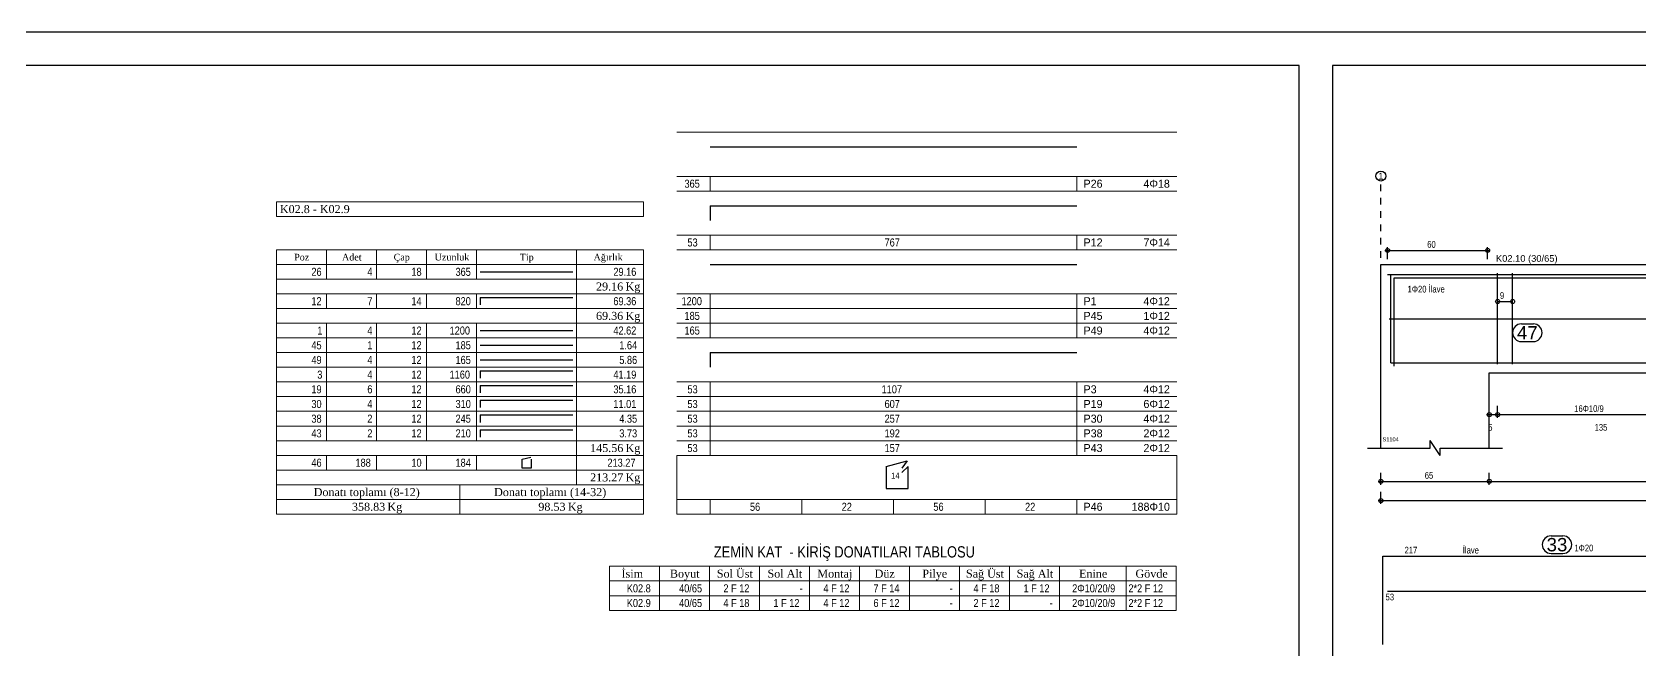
# Model space of a CAD drawing. Header units: metres. Extents: x 419734 to 420376, y 4564732 to 4565123.
# Drawn here: x 419938.95 to 419963.06, y 4564840.33 to 4564849.58 of the extents above; entities that cross this region are included whole.
import ezdxf

# ---------------------------------------------------------------- set-up
doc = ezdxf.new("R2010")
doc.units = ezdxf.units.M
doc.linetypes.add('TRATTO-PUNTO', pattern=[1, 0.5, -0.25, 0, -0.25])
for name, color, linetype in [('Standart', 7, 'Continuous'), ('SW_ASSI', 7, 'TRATTO-PUNTO'), ('SW_DIM', 33, 'Continuous'), ('SW_MAGRONE', 2, 'Continuous'), ('SW_REINFORCEMENT', 7, 'Continuous'), ('SW_TXT_TESTI', 1, 'Continuous')]:
    doc.layers.add(name, color=color, linetype=linetype)
doc.styles.add('arial_1_18', font='arial.ttf', dxfattribs={"height": 0.2})
doc.styles.add('SWS', font='ARIALN.TTF')
doc.styles.add('symbol_1_18', font='symbol.ttf', dxfattribs={"height": 0.2})
doc.styles.add('times new roman_1_18', font='times.ttf', dxfattribs={"height": 0.2})

msp = doc.modelspace()

# ---------------------------------------------------------------- linework, layer by layer
at = {"color": 0, "linetype": 'Continuous'}
msp.add_circle((419959.17652, 4564847.42419), 0.075, dxfattribs=at)
at = {"layer": 'Standart', "color": 2}
msp.add_lwpolyline([(420281.38267, 4564849.57907), (419805.78267, 4564849.57907), (419805.78267, 4564807.5324), (420281.38267, 4564807.5324)], dxfattribs=at)
for points in [[(419957.94864, 4564820.47574), (419957.94864, 4564849.07907), (419925.01086, 4564849.07907), (419925.01086, 4564820.47574)], [(419994.30449, 4564825.32433), (419994.30449, 4564849.07907), (419958.44864, 4564849.07907), (419958.44864, 4564825.32433)]]:
    msp.add_lwpolyline(points, close=True, dxfattribs=at)
at = {"layer": 'Standart', "color": 1, "linetype": 'Continuous', "lineweight": 5}
for points in [[(419948.61774, 4564848.0789), (419956.11774, 4564848.0789)], [(419948.61774, 4564847.4189), (419956.11774, 4564847.4189)], [(419949.11774, 4564847.4189), (419949.11774, 4564847.1989)], [(419954.61774, 4564847.4189), (419954.61774, 4564847.1989)], [(419948.61774, 4564847.1989), (419956.11774, 4564847.1989)], [(419942.61774, 4564847.0389), (419948.11774, 4564847.0389)], [(419942.61774, 4564846.8189), (419942.61774, 4564847.0389)], [(419948.11774, 4564846.8189), (419942.61774, 4564846.8189)], [(419948.11774, 4564847.0389), (419948.11774, 4564846.8189)], [(419948.61774, 4564846.5389), (419956.11774, 4564846.5389)], [(419949.11774, 4564846.5389), (419949.11774, 4564846.3189)], [(419954.61774, 4564846.5389), (419954.61774, 4564846.3189)], [(419942.61774, 4564846.3189), (419942.61774, 4564842.3589)], [(419942.61774, 4564846.3189), (419948.11774, 4564846.3189)], [(419942.61774, 4564846.0989), (419948.11774, 4564846.0989)], [(419943.36774, 4564846.3189), (419943.36774, 4564845.8789)], [(419944.11774, 4564846.3189), (419944.11774, 4564845.8789)], [(419944.86774, 4564846.3189), (419944.86774, 4564845.8789)], [(419945.61774, 4564846.3189), (419945.61774, 4564845.8789)], [(419947.11774, 4564846.3189), (419947.11774, 4564842.7989)], [(419948.11774, 4564846.3189), (419948.11774, 4564842.3589)], [(419948.61774, 4564846.3189), (419956.11774, 4564846.3189)], [(419942.61774, 4564845.8789), (419948.11774, 4564845.8789)], [(419942.61774, 4564845.6589), (419948.11774, 4564845.6589)], [(419943.36774, 4564845.6589), (419943.36774, 4564845.4389)], [(419944.11774, 4564845.6589), (419944.11774, 4564845.4389)], [(419944.86774, 4564845.6589), (419944.86774, 4564845.4389)], [(419945.61774, 4564845.6589), (419945.61774, 4564845.4389)], [(419948.61774, 4564845.6589), (419956.11774, 4564845.6589)], [(419949.11774, 4564845.6589), (419949.11774, 4564844.9989)], [(419954.61774, 4564845.6589), (419954.61774, 4564844.9989)], [(419942.61774, 4564845.4389), (419948.11774, 4564845.4389)], [(419948.61774, 4564845.4389), (419956.11774, 4564845.4389)], [(419942.61774, 4564845.2189), (419948.11774, 4564845.2189)], [(419943.36774, 4564845.2189), (419943.36774, 4564843.4589)], [(419944.11774, 4564845.2189), (419944.11774, 4564843.4589)], [(419944.86774, 4564845.2189), (419944.86774, 4564843.4589)], [(419945.61774, 4564845.2189), (419945.61774, 4564843.4589)], [(419948.61774, 4564845.2189), (419956.11774, 4564845.2189)], [(419942.61774, 4564844.9989), (419948.11774, 4564844.9989)], [(419948.61774, 4564844.9989), (419956.11774, 4564844.9989)], [(419942.61774, 4564844.7789), (419948.11774, 4564844.7789)], [(419942.61774, 4564844.5589), (419948.11774, 4564844.5589)], [(419942.61774, 4564844.3389), (419948.11774, 4564844.3389)], [(419948.61774, 4564844.3389), (419956.11774, 4564844.3389)], [(419949.11774, 4564844.3389), (419949.11774, 4564843.2389)], [(419954.61774, 4564844.3389), (419954.61774, 4564843.2389)], [(419942.61774, 4564844.1189), (419948.11774, 4564844.1189)], [(419948.61774, 4564844.1189), (419956.11774, 4564844.1189)], [(419942.61774, 4564843.8989), (419948.11774, 4564843.8989)], [(419942.61774, 4564843.6789), (419948.11774, 4564843.6789)], [(419948.61774, 4564843.8989), (419956.11774, 4564843.8989)], [(419948.61774, 4564843.6789), (419956.11774, 4564843.6789)], [(419942.61774, 4564843.4589), (419948.11774, 4564843.4589)], [(419948.61774, 4564843.4589), (419956.11774, 4564843.4589)], [(419942.61774, 4564843.2389), (419948.11774, 4564843.2389)], [(419943.36774, 4564843.2389), (419943.36774, 4564843.0189)], [(419944.11774, 4564843.2389), (419944.11774, 4564843.0189)], [(419944.86774, 4564843.2389), (419944.86774, 4564843.0189)], [(419945.61774, 4564843.2389), (419945.61774, 4564843.0189)], [(419948.61774, 4564843.2389), (419948.61774, 4564842.3589)], [(419948.61774, 4564843.2389), (419956.11774, 4564843.2389)], [(419956.11774, 4564843.2389), (419956.11774, 4564842.3589)], [(419942.61774, 4564843.0189), (419948.11774, 4564843.0189)], [(419942.61774, 4564842.7989), (419948.11774, 4564842.7989)], [(419945.36774, 4564842.7989), (419945.36774, 4564842.3589)], [(419942.61774, 4564842.5789), (419948.11774, 4564842.5789)], [(419948.61774, 4564842.5789), (419956.11774, 4564842.5789)], [(419949.11774, 4564842.5789), (419949.11774, 4564842.3589)], [(419950.49274, 4564842.5789), (419950.49274, 4564842.3589)], [(419951.86774, 4564842.5789), (419951.86774, 4564842.3589)], [(419953.24274, 4564842.5789), (419953.24274, 4564842.3589)], [(419954.61774, 4564842.5789), (419954.61774, 4564842.3589)], [(419942.61774, 4564842.3589), (419948.11774, 4564842.3589)], [(419948.61774, 4564842.3589), (419956.11774, 4564842.3589)], [(419947.6083, 4564841.57706), (419947.6083, 4564840.91706)], [(419947.6083, 4564841.57706), (419956.1083, 4564841.57706)], [(419948.3583, 4564841.57706), (419948.3583, 4564840.91706)], [(419949.1083, 4564841.57706), (419949.1083, 4564840.91706)], [(419949.8583, 4564841.57706), (419949.8583, 4564840.91706)], [(419950.6083, 4564841.57706), (419950.6083, 4564840.91706)], [(419951.3583, 4564841.57706), (419951.3583, 4564840.91706)], [(419952.1083, 4564841.57706), (419952.1083, 4564840.91706)], [(419952.8583, 4564841.57706), (419952.8583, 4564840.91706)], [(419953.6083, 4564841.57706), (419953.6083, 4564840.91706)], [(419954.3583, 4564841.57706), (419954.3583, 4564840.91706)], [(419955.3583, 4564841.57706), (419955.3583, 4564840.91706)], [(419956.1083, 4564841.57706), (419956.1083, 4564840.91706)], [(419947.6083, 4564841.35706), (419956.1083, 4564841.35706)], [(419947.6083, 4564841.13706), (419956.1083, 4564841.13706)], [(419947.6083, 4564840.91706), (419956.1083, 4564840.91706)]]:
    msp.add_lwpolyline(points, dxfattribs=at)
at = {"layer": 'SW_ASSI', "ltscale": 0.2}
msp.add_lwpolyline([(419959.17652, 4564843.59919), (419959.17652, 4564847.34919)], dxfattribs=at)
at = {"layer": 'SW_DIM', "ltscale": 0.5}
for points in [[(419959.27652, 4564846.17919), (419959.27652, 4564846.35919)], [(419960.77652, 4564846.17919), (419960.77652, 4564846.35919)], [(419959.23652, 4564846.30919), (419960.81652, 4564846.30919)], [(419960.92652, 4564845.54419), (419961.15152, 4564845.54419)], [(419960.80152, 4564843.79919), (419960.80152, 4564843.97919)], [(419960.92652, 4564843.79919), (419960.92652, 4564843.97919)], [(419960.76152, 4564843.84919), (419976.71652, 4564843.84919)], [(419959.91402, 4564843.34919), (419959.91402, 4564843.46169)], [(419960.06402, 4564843.23669), (419959.91402, 4564843.46169)], [(419958.97652, 4564843.34919), (419959.91402, 4564843.34919)], [(419960.06402, 4564843.23669), (419960.06402, 4564843.34919)], [(419960.06402, 4564843.34919), (419961.00152, 4564843.34919)], [(419959.17652, 4564842.79919), (419959.17652, 4564842.97919)], [(419960.80152, 4564842.79919), (419960.80152, 4564842.97919)], [(419959.13652, 4564842.84919), (419992.09152, 4564842.84919)], [(419959.13652, 4564842.56119), (419992.09152, 4564842.56119)], [(419959.17652, 4564842.51119), (419959.17652, 4564842.69119)]]:
    msp.add_lwpolyline(points, dxfattribs=at)
for centre in [(419959.27652, 4564846.30919), (419960.77652, 4564846.30919), (419960.92652, 4564845.54419), (419961.15152, 4564845.54419), (419960.80152, 4564843.84919), (419960.92652, 4564843.84919), (419959.17652, 4564842.84919), (419960.80152, 4564842.84919), (419959.17652, 4564842.56119)]:
    msp.add_circle(centre, 0.03, dxfattribs=at)
at = {"layer": 'SW_MAGRONE'}
for points in [[(419959.17652, 4564843.34919), (419959.17652, 4564846.09919)], [(419959.17652, 4564846.09919), (419992.05152, 4564846.09919)], [(419960.80152, 4564843.34919), (419960.80152, 4564844.47418)], [(419960.80152, 4564844.47418), (419976.67652, 4564844.47418)]]:
    msp.add_lwpolyline(points, dxfattribs=at)
at = {"layer": 'SW_REINFORCEMENT', "color": 7, "ltscale": 0.05, "flags": 128}
for points in [[(419949.11774, 4564847.8589), (419954.61774, 4564847.8589)], [(419949.11774, 4564846.9789), (419949.11774, 4564846.7589)], [(419949.11774, 4564846.9789), (419954.61774, 4564846.9789)], [(419949.11774, 4564846.0989), (419954.61774, 4564846.0989)], [(419945.67274, 4564845.9889), (419947.06274, 4564845.9889)], [(419959.27652, 4564845.94919), (419991.96402, 4564845.94919)], [(419959.32652, 4564844.62419), (419959.32652, 4564845.94919)], [(419959.37652, 4564845.89919), (419964.79527, 4564845.89919)], [(419959.37652, 4564844.57419), (419959.37652, 4564845.89919)], [(419960.92652, 4564844.60419), (419960.92652, 4564845.96919)], [(419961.15152, 4564844.60419), (419961.15152, 4564845.96919)], [(419945.67274, 4564845.6039), (419945.67274, 4564845.4939)], [(419945.67274, 4564845.6039), (419947.06274, 4564845.6039)], [(419959.30152, 4564845.28669), (419991.92652, 4564845.28669)], [(419945.67274, 4564845.1089), (419947.06274, 4564845.1089)], [(419945.67274, 4564844.8889), (419947.06274, 4564844.8889)], [(419945.67274, 4564844.6689), (419947.06274, 4564844.6689)], [(419949.11774, 4564844.7789), (419949.11774, 4564844.5589)], [(419949.11774, 4564844.7789), (419954.61774, 4564844.7789)], [(419945.67274, 4564844.5039), (419945.67274, 4564844.3939)], [(419945.67274, 4564844.5039), (419947.06274, 4564844.5039)], [(419959.32652, 4564844.62419), (419991.90152, 4564844.62419)], [(419945.67274, 4564844.2839), (419945.67274, 4564844.1739)], [(419945.67274, 4564844.2839), (419947.06274, 4564844.2839)], [(419945.67274, 4564844.0639), (419945.67274, 4564843.9539)], [(419945.67274, 4564844.0639), (419947.06274, 4564844.0639)], [(419945.67274, 4564843.8439), (419945.67274, 4564843.7339)], [(419945.67274, 4564843.8439), (419947.06274, 4564843.8439)], [(419945.67274, 4564843.6239), (419945.67274, 4564843.5139)], [(419945.67274, 4564843.6239), (419947.06274, 4564843.6239)], [(419946.29899, 4564843.1839), (419946.43305, 4564843.2114)], [(419946.29899, 4564843.0464), (419946.29899, 4564843.1839)], [(419946.43649, 4564843.0464), (419946.29899, 4564843.0464)], [(419946.43649, 4564843.1839), (419946.43649, 4564843.0464)], [(419951.75774, 4564843.0739), (419952.07124, 4564843.1564)], [(419951.75774, 4564843.0739), (419951.75774, 4564842.7439)], [(419952.08774, 4564843.0739), (419951.9944, 4564842.98056)], [(419952.07124, 4564843.1564), (419951.99553, 4564843.04827)], [(419952.08774, 4564842.7439), (419952.08774, 4564843.0739)], [(419951.75774, 4564842.7439), (419952.08774, 4564842.7439)], [(419959.20652, 4564841.72919), (419964.62527, 4564841.72919)], [(419959.20652, 4564840.40419), (419959.20652, 4564841.72919)], [(419959.27652, 4564841.20411), (419986.40985, 4564841.20411)]]:
    msp.add_lwpolyline(points, dxfattribs=at)
at = {"layer": 'SW_TXT_TESTI', "flags": 128}
for points in [[(419961.28352, 4564845.20821), (419961.46228, 4564845.20821)], [(419961.28352, 4564844.94421), (419961.46228, 4564844.94421)], [(419961.7278, 4564842.03319), (419961.90656, 4564842.03319)], [(419961.7278, 4564841.76919), (419961.90656, 4564841.76919)]]:
    msp.add_lwpolyline(points, dxfattribs=at)
at = {"layer": 'SW_TXT_TESTI'}
for centre, start, end in [((419961.28352, 4564845.07621), 90, 270), ((419961.46228, 4564845.07621), 270, 90), ((419961.7278, 4564841.90119), 90, 270), ((419961.90656, 4564841.90119), 270, 90)]:
    msp.add_arc(centre, 0.132, start, end, dxfattribs=at)

# ---------------------------------------------------------------- texts
at = {"color": 0, "linetype": 'Continuous', "style": 'arial_1_18'}
msp.add_text('1', height=0.10125, dxfattribs=at).set_placement((419959.13719, 4564847.37186))
at = {"layer": 'Standart', "color": 5, "linetype": 'Continuous', "lineweight": -3}
for s, style, p in [('R26', 'symbol_1_18', (419954.71774, 4564847.2489)), ('4F18', 'symbol_1_18', (419955.61622, 4564847.2489)), ('K02.8 - K02.9', 'times new roman_1_18', (419942.66774, 4564846.8689)), ('R12', 'symbol_1_18', (419954.71774, 4564846.3689)), ('7F14', 'symbol_1_18', (419955.61622, 4564846.3689)), ('R1', 'symbol_1_18', (419954.71774, 4564845.4889)), ('4F12', 'symbol_1_18', (419955.61622, 4564845.4889)), ('R45', 'symbol_1_18', (419954.71774, 4564845.2689)), ('1F12', 'symbol_1_18', (419955.61622, 4564845.2689)), ('R49', 'symbol_1_18', (419954.71774, 4564845.0489)), ('4F12', 'symbol_1_18', (419955.61622, 4564845.0489)), ('R3', 'symbol_1_18', (419954.71774, 4564844.1689)), ('4F12', 'symbol_1_18', (419955.61622, 4564844.1689)), ('R19', 'symbol_1_18', (419954.71774, 4564843.9489)), ('6F12', 'symbol_1_18', (419955.61622, 4564843.9489)), ('R30', 'symbol_1_18', (419954.71774, 4564843.7289)), ('4F12', 'symbol_1_18', (419955.61622, 4564843.7289)), ('R38', 'symbol_1_18', (419954.71774, 4564843.5089)), ('2F12', 'symbol_1_18', (419955.61622, 4564843.5089)), ('R43', 'symbol_1_18', (419954.71774, 4564843.2889)), ('2F12', 'symbol_1_18', (419955.61622, 4564843.2889)), ('R46', 'symbol_1_18', (419954.71774, 4564842.4089)), ('188F10', 'symbol_1_18', (419955.43883, 4564842.4089)), ('İsim', 'times new roman_1_18', (419947.79122, 4564841.40706)), ('Boyut', 'times new roman_1_18', (419948.51638, 4564841.40706)), ('Sol Üst', 'times new roman_1_18', (419949.21963, 4564841.40706)), ('Sol Alt', 'times new roman_1_18', (419949.97945, 4564841.40706)), ('Montaj', 'times new roman_1_18', (419950.727, 4564841.40706)), ('Düz', 'times new roman_1_18', (419951.58551, 4564841.40706)), ('Pilye', 'times new roman_1_18', (419952.30094, 4564841.40706)), ('Sağ Üst', 'times new roman_1_18', (419952.9549, 4564841.40706)), ('Sağ Alt', 'times new roman_1_18', (419953.71472, 4564841.40706)), ('Enine', 'times new roman_1_18', (419954.65129, 4564841.40706)), ('Gövde', 'times new roman_1_18', (419955.49674, 4564841.40706))]:
    msp.add_text(s, height=0.12, dxfattribs=dict(at, style=style)).set_placement(p)
at = {"layer": 'Standart', "color": 5, "linetype": 'Continuous', "lineweight": 5, "style": 'times new roman_1_18'}
for s, height, p in [('Poz', 0.1, (419942.88185, 4564846.1589)), ('Adet', 0.1, (419943.59904, 4564846.1589)), ('Çap', 0.1, (419944.37367, 4564846.1589)), ('Uzunluk', 0.1, (419944.98807, 4564846.1589)), ('Tip', 0.1, (419946.26504, 4564846.1589)), ('Ağırlık', 0.1, (419947.37126, 4564846.1589)), ('29.16', 0.12, (419947.40807, 4564845.7089)), ('Kg', 0.12, (419947.85091, 4564845.7089)), ('69.36', 0.12, (419947.40807, 4564845.2689)), ('Kg', 0.12, (419947.85091, 4564845.2689)), ('145.56', 0.12, (419947.3193, 4564843.2889)), ('Kg', 0.12, (419947.85091, 4564843.2889)), ('213.27', 0.12, (419947.3193, 4564842.8489)), ('Kg', 0.12, (419947.85091, 4564842.8489)), ('Donatı toplamı (8-12)', 0.12, (419943.17454, 4564842.6289)), ('Donatı toplamı (14-32)', 0.12, (419945.88015, 4564842.6289)), ('358.83', 0.12, (419943.74861, 4564842.4089)), ('Kg', 0.12, (419944.28023, 4564842.4089)), ('98.53', 0.12, (419946.543, 4564842.4089)), ('Kg', 0.12, (419946.98584, 4564842.4089))]:
    msp.add_text(s, height=height, dxfattribs=at).set_placement(p)
at = {"layer": 'Standart', "color": 3, "linetype": 'Continuous', "lineweight": 5, "style": 'arial_1_18'}
for s, p in [('47', (419961.21752, 4564844.97621)), ('33', (419961.6618, 4564841.80119))]:
    msp.add_text(s, height=0.2, dxfattribs=at).set_placement(p)
at = {"layer": 'SW_DIM', "ltscale": 0.5}
for s, height, style, p in [('60', 0.1, 'SWS', (419959.87114, 4564846.34919)), ('K02.10 (30/65)', 0.1, 'arial_1_18', (419960.90152, 4564846.13919)), ('9', 0.1, 'SWS', (419960.96133, 4564845.58419)), ('5', 0.1, 'SWS', (419960.78633, 4564843.60919)), ('135', 0.1, 'SWS', (419962.38094, 4564843.60919)), ('S1104', 0.06, 'arial_1_18', (419959.20152, 4564843.44919)), ('65', 0.1, 'SWS', (419959.83364, 4564842.88919))]:
    msp.add_text(s, height=height, dxfattribs=dict(at, style=style)).set_placement(p)
at = {"layer": 'SW_TXT_TESTI', "linetype": 'Continuous', "lineweight": -3, "style": 'SWS'}
for s, height, p in [('365', 0.12, (419948.73458, 4564847.2489)), ('53', 0.12, (419948.77897, 4564846.3689)), ('767', 0.12, (419951.73458, 4564846.3689)), ('1200', 0.12, (419948.6902, 4564845.4889)), ('185', 0.12, (419948.73458, 4564845.2689)), ('165', 0.12, (419948.73458, 4564845.0489)), ('53', 0.12, (419948.77897, 4564844.1689)), ('1107', 0.12, (419951.6902, 4564844.1689)), ('53', 0.12, (419948.77897, 4564843.9489)), ('607', 0.12, (419951.73458, 4564843.9489)), ('53', 0.12, (419948.77897, 4564843.7289)), ('257', 0.12, (419951.73458, 4564843.7289)), ('53', 0.12, (419948.77897, 4564843.5089)), ('192', 0.12, (419951.73458, 4564843.5089)), ('53', 0.12, (419948.77897, 4564843.2889)), ('157', 0.12, (419951.73458, 4564843.2889)), ('14', 0.09, (419951.83448, 4564842.89056)), ('56', 0.12, (419949.71647, 4564842.4089)), ('22', 0.12, (419951.09147, 4564842.4089)), ('56', 0.12, (419952.46647, 4564842.4089)), ('22', 0.12, (419953.84147, 4564842.4089)), ('ZEMİN KAT  - KİRİŞ DONATILARI TABLOSU', 0.168, (419949.17525, 4564841.70906)), ('K02.8', 0.12, (419947.86954, 4564841.18706)), ('40/65', 0.12, (419948.65417, 4564841.18706)), ('2 F 12', 0.12, (419949.31808, 4564841.18706)), ('4 F 12', 0.12, (419950.81808, 4564841.18706)), ('7 F 14', 0.12, (419951.56808, 4564841.18706)), ('4 F 18', 0.12, (419953.06808, 4564841.18706)), ('1 F 12', 0.12, (419953.81808, 4564841.18706)), ('2Φ10/20/9', 0.12, (419954.54745, 4564841.18706)), ('2*2 F 12', 0.12, (419955.39069, 4564841.18706)), ('K02.9', 0.12, (419947.86954, 4564840.96706)), ('40/65', 0.12, (419948.65417, 4564840.96706)), ('4 F 18', 0.12, (419949.31808, 4564840.96706)), ('1 F 12', 0.12, (419950.06808, 4564840.96706)), ('-', 0.12, (419950.46091, 4564841.18706)), ('4 F 12', 0.12, (419950.81808, 4564840.96706)), ('6 F 12', 0.12, (419951.56808, 4564840.96706)), ('-', 0.12, (419952.71091, 4564841.18706)), ('2 F 12', 0.12, (419953.06808, 4564840.96706)), ('2Φ10/20/9', 0.12, (419954.54745, 4564840.96706)), ('2*2 F 12', 0.12, (419955.39069, 4564840.96706)), ('-', 0.12, (419952.71091, 4564840.96706)), ('-', 0.12, (419954.21091, 4564840.96706))]:
    msp.add_text(s, height=height, dxfattribs=at).set_placement(p)
at = {"layer": 'SW_TXT_TESTI', "linetype": 'Continuous', "lineweight": 5, "style": 'SWS'}
for s, p in [('26', (419943.14019, 4564845.9289)), ('4', (419943.97896, 4564845.9289)), ('18', (419944.64019, 4564845.9289)), ('365', (419945.30142, 4564845.9289)), ('29.16', (419947.66826, 4564845.9289)), ('12', (419943.14019, 4564845.4889)), ('7', (419943.97896, 4564845.4889)), ('14', (419944.64019, 4564845.4889)), ('820', (419945.30142, 4564845.4889)), ('69.36', (419947.66826, 4564845.4889)), ('1', (419943.22896, 4564845.0489)), ('4', (419943.97896, 4564845.0489)), ('12', (419944.64019, 4564845.0489)), ('1200', (419945.21265, 4564845.0489)), ('42.62', (419947.66826, 4564845.0489)), ('45', (419943.14019, 4564844.8289)), ('1', (419943.97896, 4564844.8289)), ('12', (419944.64019, 4564844.8289)), ('185', (419945.30142, 4564844.8289)), ('1.64', (419947.75703, 4564844.8289)), ('49', (419943.14019, 4564844.6089)), ('4', (419943.97896, 4564844.6089)), ('12', (419944.64019, 4564844.6089)), ('165', (419945.30142, 4564844.6089)), ('5.86', (419947.75703, 4564844.6089)), ('3', (419943.22896, 4564844.3889)), ('4', (419943.97896, 4564844.3889)), ('12', (419944.64019, 4564844.3889)), ('1160', (419945.21265, 4564844.3889)), ('41.19', (419947.66826, 4564844.3889)), ('19', (419943.14019, 4564844.1689)), ('6', (419943.97896, 4564844.1689)), ('12', (419944.64019, 4564844.1689)), ('660', (419945.30142, 4564844.1689)), ('35.16', (419947.66826, 4564844.1689)), ('30', (419943.14019, 4564843.9489)), ('4', (419943.97896, 4564843.9489)), ('12', (419944.64019, 4564843.9489)), ('310', (419945.30142, 4564843.9489)), ('11.01', (419947.66826, 4564843.9489)), ('38', (419943.14019, 4564843.7289)), ('2', (419943.97896, 4564843.7289)), ('12', (419944.64019, 4564843.7289)), ('245', (419945.30142, 4564843.7289)), ('4.35', (419947.75703, 4564843.7289)), ('43', (419943.14019, 4564843.5089)), ('2', (419943.97896, 4564843.5089)), ('12', (419944.64019, 4564843.5089)), ('210', (419945.30142, 4564843.5089)), ('3.73', (419947.75703, 4564843.5089)), ('46', (419943.14019, 4564843.0689)), ('188', (419943.80142, 4564843.0689)), ('10', (419944.64019, 4564843.0689)), ('184', (419945.30142, 4564843.0689)), ('213.27', (419947.57949, 4564843.0689))]:
    msp.add_text(s, height=0.12, dxfattribs=at).set_placement(p)
at = {"layer": 'SW_TXT_TESTI', "style": 'SWS'}
for s, p in [('1Φ20 İlave', (419959.57652, 4564845.67919)), ('16Φ10/9', (419962.07533, 4564843.88919)), ('217', (419959.53164, 4564841.76919)), ('İlave', (419960.40417, 4564841.76919)), ('1Φ20', (419962.07846, 4564841.80119)), ('53', (419959.24652, 4564841.06669))]:
    msp.add_text(s, height=0.1, dxfattribs=at).set_placement(p)

doc.saveas('drawing.dxf')
